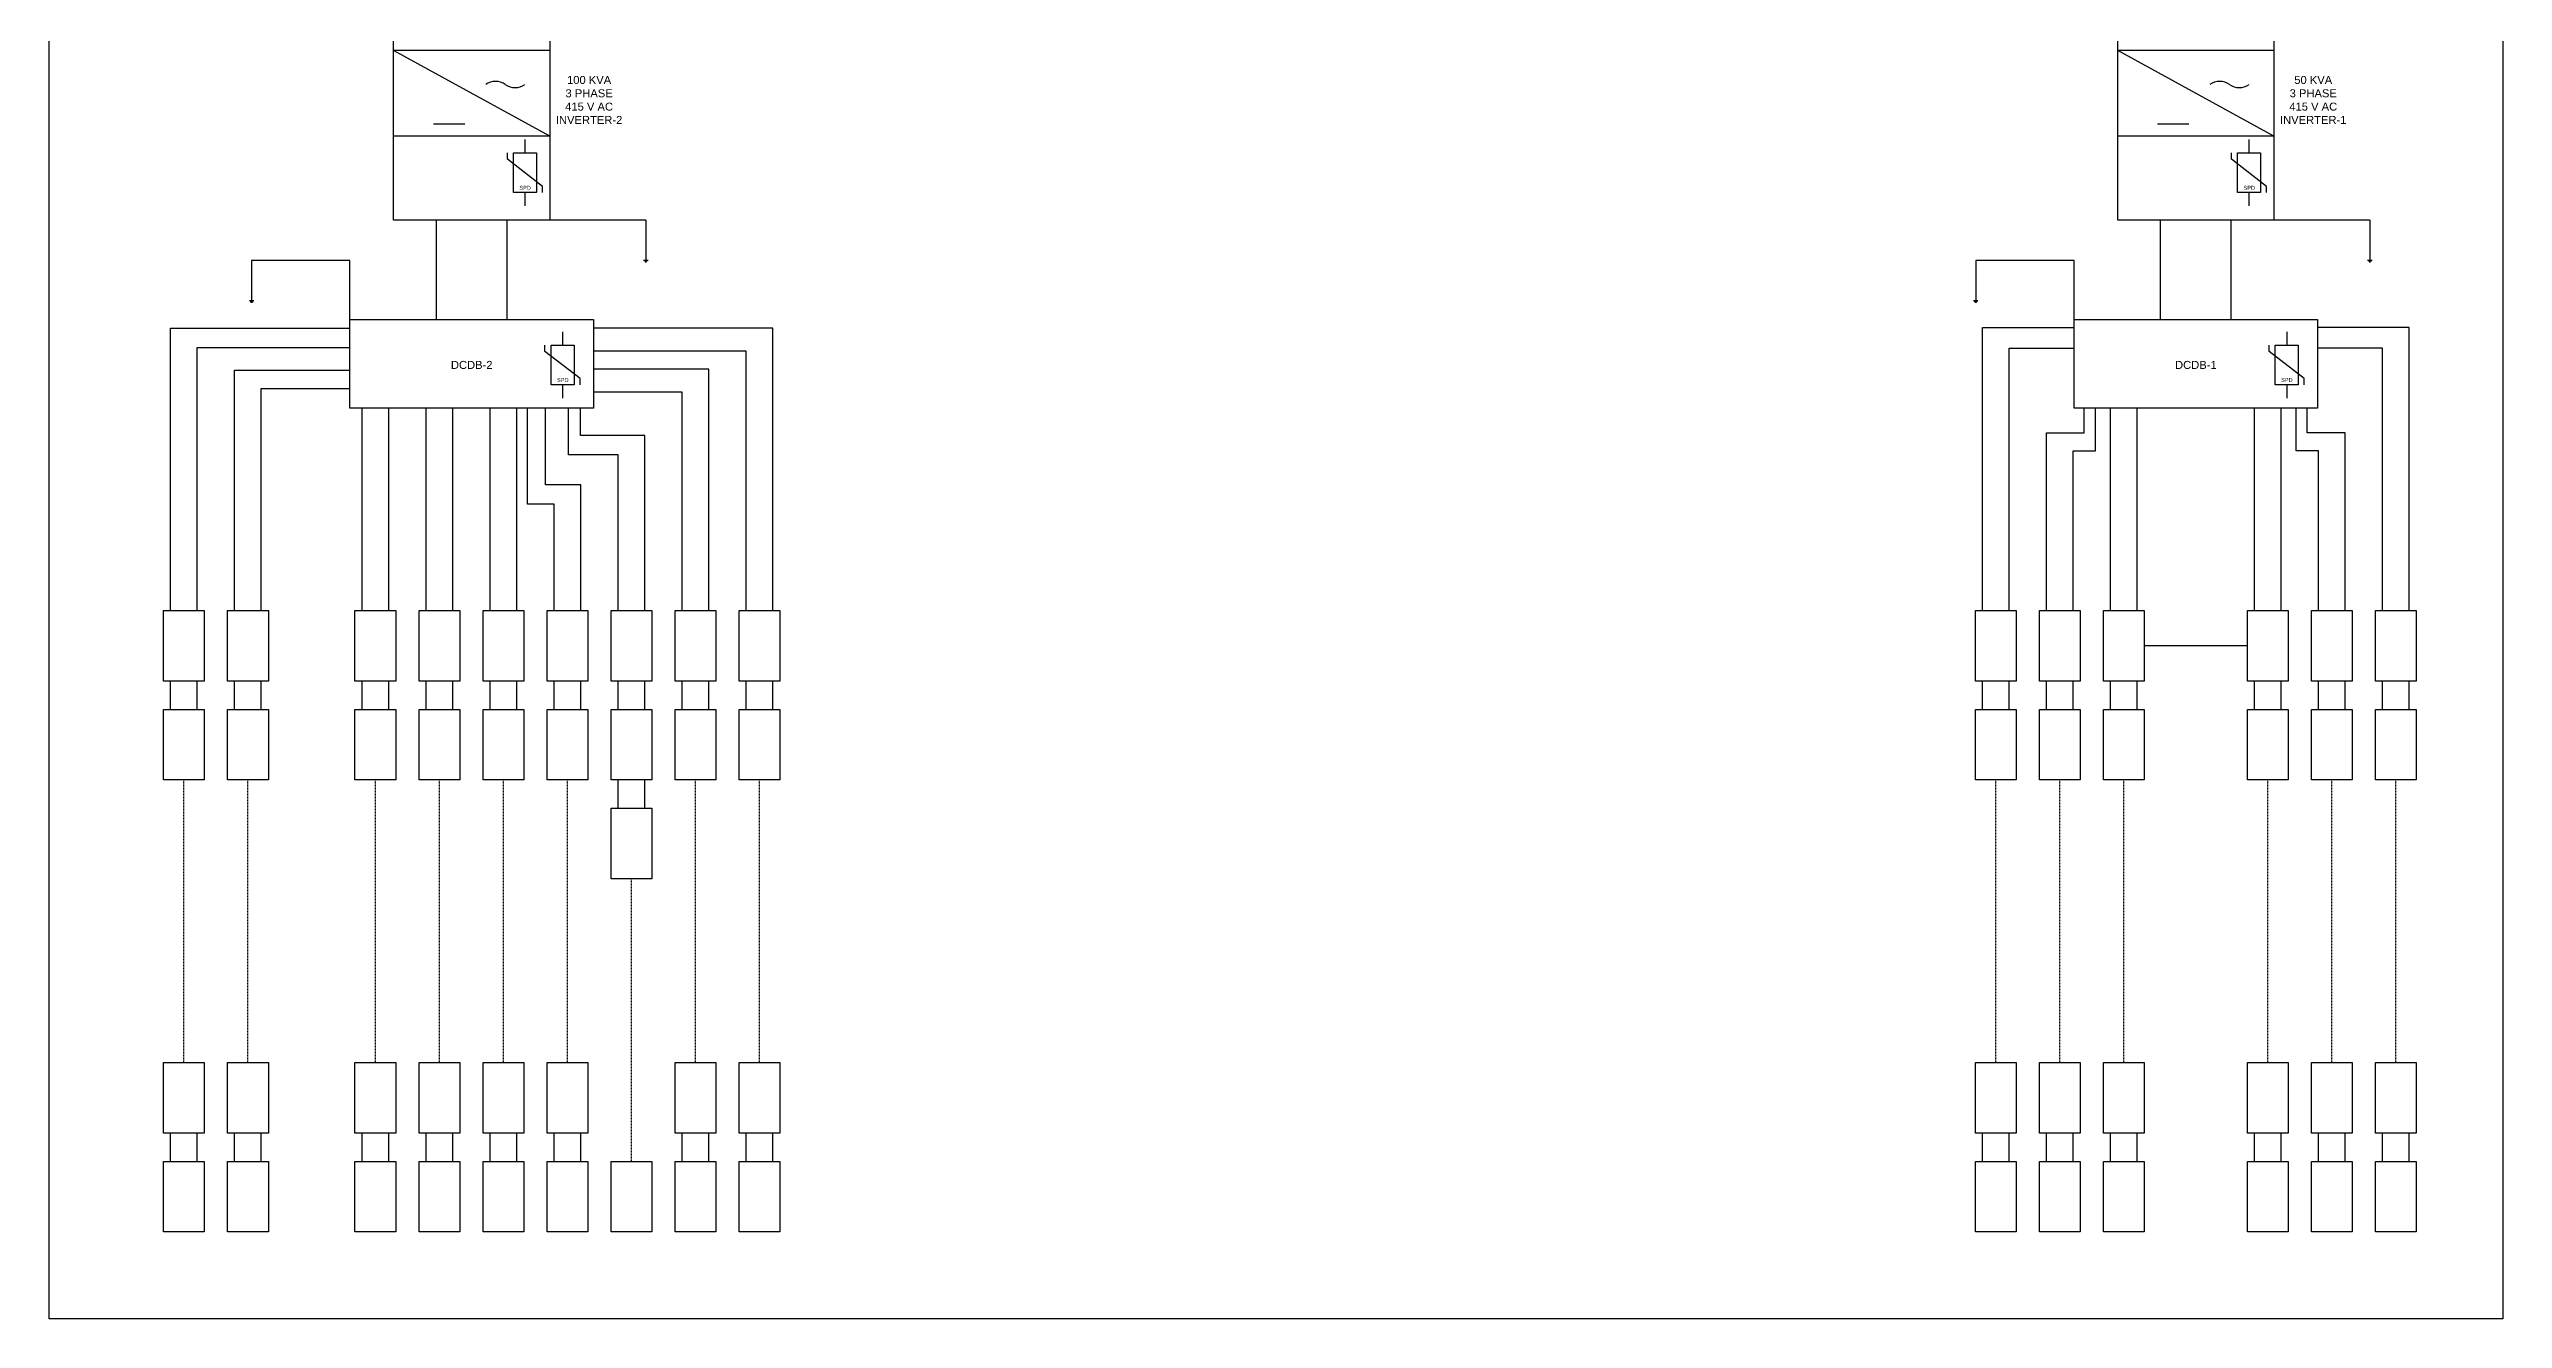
# Model space of a CAD drawing. Header units: inches. Extents: x -137 to 2243, y 16 to 894.
# Drawn here: x 1936.4 to 2243.1, y 442 to 600.7 of the extents above; entities that cross this region are included whole.
import ezdxf

# ---------------------------------------------------------------- set-up
doc = ezdxf.new("R2010")
doc.units = ezdxf.units.IN
doc.header["$MEASUREMENT"] = 0
doc.linetypes.add('DASHED2', pattern=[0.375, 0.25, -0.125])
doc.styles.get("Standard").update_dxf_attribs({"font": 'arial.ttf'})

msp = doc.modelspace()

# ---------------------------------------------------------------- linework, layer by layer
for p, q in [((1999, 600.54), (1979.47, 600.54)), ((1999, 589.83), (1979.47, 600.54)), ((2214.48, 600.54), (2194.95, 600.54)), ((2214.48, 589.83), (2194.95, 600.54)), ((1999, 589.83), (1979.47, 589.83)), ((1988.38, 591.35), (1984.45, 591.35)), ((1995.89, 589.41), (1995.89, 587.76)), ((2214.48, 589.83), (2194.95, 589.83)), ((2203.85, 591.35), (2199.93, 591.35)), ((2211.36, 589.41), (2211.36, 587.76)), ((1993.69, 586.96), (1993.69, 587.76)), ((1998.08, 583.56), (1993.69, 586.96)), ((2209.17, 586.96), (2209.17, 587.76)), ((2213.56, 583.56), (2209.17, 586.96)), ((1995.89, 582.77), (1995.89, 581.11)), ((1998.08, 582.77), (1998.08, 583.56)), ((2211.36, 582.77), (2211.36, 581.11)), ((2213.56, 582.77), (2213.56, 583.56)), ((2011, 579.33), (1999, 579.33)), ((2011, 579.33), (2011, 574.33)), ((2226.48, 579.33), (2214.48, 579.33)), ((2226.48, 579.33), (2226.48, 574.33)), ((1974.02, 574.28), (1961.73, 574.28)), ((1961.73, 574.28), (1961.73, 569.28)), ((1974.02, 566.9), (1974.02, 574.28)), ((2010.72, 574.33), (2011.28, 574.33)), ((2010.82, 574.23), (2011.18, 574.23)), ((2010.92, 574.13), (2011.08, 574.13)), ((2189.49, 574.28), (2177.21, 574.28)), ((2177.21, 574.28), (2177.21, 569.28)), ((2189.49, 566.9), (2189.49, 574.28)), ((2226.19, 574.33), (2226.76, 574.33)), ((2226.29, 574.23), (2226.66, 574.23)), ((2226.39, 574.13), (2226.56, 574.13)), ((1961.45, 569.28), (1962.02, 569.28)), ((1961.55, 569.18), (1961.92, 569.18)), ((1961.65, 569.08), (1961.82, 569.08)), ((2176.92, 569.28), (2177.49, 569.28)), ((2177.02, 569.18), (2177.39, 569.18)), ((2177.12, 569.08), (2177.29, 569.08)), ((2000.59, 565.38), (2000.59, 563.72)), ((2216.07, 565.38), (2216.07, 563.72)), ((1998.39, 562.93), (1998.39, 563.72)), ((2002.79, 559.53), (1998.39, 562.93)), ((2213.87, 562.93), (2213.87, 563.72)), ((2218.27, 559.53), (2213.87, 562.93)), ((2000.59, 558.74), (2000.59, 557.08)), ((2002.79, 558.74), (2002.79, 559.53)), ((2216.07, 558.74), (2216.07, 557.08)), ((2218.27, 558.74), (2218.27, 559.53)), ((2211.16, 526.12), (2198.27, 526.12)), ((1999.54, 461.67), (1999.54, 465.2))]:
    msp.add_line(p, q)
at = {"color": 18, "true_color": 0x000000}
for p, q in [((1984.82, 566.9), (1984.82, 579.33)), ((2200.3, 566.9), (2200.3, 579.33)), ((1951.61, 534.07), (1951.61, 565.84)), ((1951.61, 565.84), (1974.02, 565.84)), ((2178.06, 534.07), (2178.06, 565.9)), ((2178.06, 565.9), (2189.49, 565.9)), ((2023.54, 562.97), (2004.45, 562.97)), ((2023.54, 534.07), (2023.54, 562.97)), ((2228.05, 563.31), (2219.93, 563.31)), ((2228.05, 534.07), (2228.05, 563.31)), ((1959.61, 534.07), (1959.61, 560.56)), ((1959.61, 560.56), (1974.02, 560.56)), ((1975.54, 534.07), (1975.54, 555.82)), ((1983.54, 534.07), (1983.54, 555.82)), ((1991.54, 534.07), (1991.54, 555.82)), ((1996.21, 543.81), (1996.21, 555.82)), ((2001.34, 550), (2001.34, 555.82)), ((2015.54, 557.84), (2004.45, 557.84)), ((2015.54, 534.07), (2015.54, 557.84)), ((2190.77, 552.75), (2190.77, 555.82)), ((2194.06, 534.07), (2194.06, 555.82)), ((2212.05, 534.07), (2212.05, 555.82)), ((2217.26, 550.5), (2217.26, 555.82)), ((2186.06, 534.07), (2186.06, 552.75)), ((2186.06, 552.75), (2190.77, 552.75)), ((2007.54, 550), (2001.34, 550)), ((2007.54, 534.07), (2007.54, 550)), ((2220.05, 550.5), (2217.26, 550.5)), ((2220.05, 534.07), (2220.05, 550.5)), ((1999.54, 543.81), (1996.21, 543.81)), ((1999.54, 534.07), (1999.54, 543.81)), ((1951.61, 530.53), (1951.61, 534.07)), ((1959.61, 530.53), (1959.61, 534.07)), ((1975.54, 530.53), (1975.54, 534.07)), ((1983.54, 530.53), (1983.54, 534.07)), ((1991.54, 530.53), (1991.54, 534.07)), ((1999.54, 530.53), (1999.54, 534.07)), ((2007.54, 530.53), (2007.54, 534.07)), ((2015.54, 530.53), (2015.54, 534.07)), ((2023.54, 530.53), (2023.54, 534.07)), ((2178.06, 530.53), (2178.06, 534.07)), ((2186.06, 530.53), (2186.06, 534.07)), ((2194.06, 530.53), (2194.06, 534.07)), ((2212.05, 530.53), (2212.05, 534.07)), ((2220.05, 530.53), (2220.05, 534.07)), ((2228.05, 530.53), (2228.05, 534.07)), ((1951.61, 518.17), (1951.61, 521.71)), ((1959.61, 518.17), (1959.61, 521.71)), ((1975.54, 518.17), (1975.54, 521.71)), ((1983.54, 518.17), (1983.54, 521.71)), ((1991.54, 518.17), (1991.54, 521.71)), ((1999.54, 518.17), (1999.54, 521.71)), ((2007.54, 518.17), (2007.54, 521.71)), ((2015.54, 518.17), (2015.54, 521.71)), ((2023.54, 518.17), (2023.54, 521.71)), ((2178.06, 518.17), (2178.06, 521.71)), ((2186.06, 518.17), (2186.06, 521.71)), ((2194.06, 518.17), (2194.06, 521.71)), ((2212.05, 518.17), (2212.05, 521.71)), ((2220.05, 518.17), (2220.05, 521.71)), ((2228.05, 518.17), (2228.05, 521.71)), ((2007.54, 505.81), (2007.54, 509.35)), ((1951.61, 461.67), (1951.61, 465.2)), ((1959.61, 461.67), (1959.61, 465.2)), ((1975.54, 461.67), (1975.54, 465.2)), ((1983.54, 461.67), (1983.54, 465.2)), ((1991.54, 461.67), (1991.54, 465.2)), ((2015.54, 461.67), (2015.54, 465.2)), ((2023.54, 461.67), (2023.54, 465.2)), ((2178.06, 461.67), (2178.06, 465.2)), ((2186.06, 461.67), (2186.06, 465.2)), ((2194.06, 461.67), (2194.06, 465.2)), ((2212.05, 461.67), (2212.05, 465.2)), ((2220.05, 461.67), (2220.05, 465.2)), ((2228.05, 461.67), (2228.05, 465.2))]:
    msp.add_line(p, q, dxfattribs=at)
at = {"color": 1}
for p, q in [((1993.65, 566.9), (1993.65, 579.33)), ((2209.13, 566.9), (2209.13, 579.33)), ((2026.86, 565.84), (2004.45, 565.84)), ((2026.86, 534.07), (2026.86, 565.84)), ((2231.37, 565.9), (2219.93, 565.9)), ((2231.37, 534.07), (2231.37, 565.9)), ((1954.93, 534.07), (1954.93, 563.42)), ((1954.93, 563.42), (1974.02, 563.42)), ((2181.38, 534.07), (2181.38, 563.31)), ((2181.38, 563.31), (2189.49, 563.31)), ((1962.93, 534.07), (1962.93, 558.3)), ((1962.93, 558.3), (1974.02, 558.3)), ((2018.86, 560.71), (2004.45, 560.71)), ((2018.86, 534.07), (2018.86, 560.71)), ((1978.86, 534.07), (1978.86, 555.82)), ((1986.86, 534.07), (1986.86, 555.82)), ((1994.86, 534.07), (1994.86, 555.82)), ((1998.47, 546.23), (1998.47, 555.82)), ((2002.85, 552.41), (2002.85, 555.82)), ((2192.16, 550.5), (2192.16, 555.82)), ((2197.38, 534.07), (2197.38, 555.82)), ((2215.37, 534.07), (2215.37, 555.82)), ((2218.65, 552.75), (2218.65, 555.82)), ((2010.86, 552.41), (2002.85, 552.41)), ((2010.86, 534.07), (2010.86, 552.41)), ((2223.37, 552.75), (2218.65, 552.75)), ((2223.37, 534.07), (2223.37, 552.75)), ((2189.38, 534.07), (2189.38, 550.5)), ((2189.38, 550.5), (2192.16, 550.5)), ((2002.86, 546.23), (1998.47, 546.23)), ((2002.86, 534.07), (2002.86, 546.23)), ((1954.93, 530.53), (1954.93, 534.07)), ((1962.93, 530.53), (1962.93, 534.07)), ((1978.86, 530.53), (1978.86, 534.07)), ((1986.86, 530.53), (1986.86, 534.07)), ((1994.86, 530.53), (1994.86, 534.07)), ((2002.86, 530.53), (2002.86, 534.07)), ((2010.86, 530.53), (2010.86, 534.07)), ((2018.86, 530.53), (2018.86, 534.07)), ((2026.86, 530.53), (2026.86, 534.07)), ((2181.38, 530.53), (2181.38, 534.07)), ((2189.38, 530.53), (2189.38, 534.07)), ((2197.38, 530.53), (2197.38, 534.07)), ((2215.37, 530.53), (2215.37, 534.07)), ((2223.37, 530.53), (2223.37, 534.07)), ((2231.37, 530.53), (2231.37, 534.07)), ((1954.93, 518.17), (1954.93, 521.71)), ((1962.93, 518.17), (1962.93, 521.71)), ((1978.86, 518.17), (1978.86, 521.71)), ((1986.86, 518.17), (1986.86, 521.71)), ((1994.86, 518.17), (1994.86, 521.71)), ((2002.86, 518.17), (2002.86, 521.71)), ((2010.86, 518.17), (2010.86, 521.71)), ((2018.86, 518.17), (2018.86, 521.71)), ((2026.86, 518.17), (2026.86, 521.71)), ((2181.38, 518.17), (2181.38, 521.71)), ((2189.38, 518.17), (2189.38, 521.71)), ((2197.38, 518.17), (2197.38, 521.71)), ((2215.37, 518.17), (2215.37, 521.71)), ((2223.37, 518.17), (2223.37, 521.71)), ((2231.37, 518.17), (2231.37, 521.71)), ((2010.86, 505.81), (2010.86, 509.35)), ((1954.93, 461.67), (1954.93, 465.2)), ((1962.93, 461.67), (1962.93, 465.2)), ((1978.86, 461.67), (1978.86, 465.2)), ((1986.86, 461.67), (1986.86, 465.2)), ((1994.86, 461.67), (1994.86, 465.2)), ((2002.86, 461.67), (2002.86, 465.2)), ((2018.86, 461.67), (2018.86, 465.2)), ((2026.86, 461.67), (2026.86, 465.2)), ((2181.38, 461.67), (2181.38, 465.2)), ((2189.38, 461.67), (2189.38, 465.2)), ((2197.38, 461.67), (2197.38, 465.2)), ((2215.37, 461.67), (2215.37, 465.2)), ((2223.37, 461.67), (2223.37, 465.2)), ((2231.37, 461.67), (2231.37, 465.2))]:
    msp.add_line(p, q, dxfattribs=at)
at = {"linetype": 'DASHED2'}
for p, q in [((1953.27, 474.03), (1953.27, 509.35)), ((1961.27, 474.03), (1961.27, 509.35)), ((1977.2, 474.03), (1977.2, 509.35)), ((1985.2, 474.03), (1985.2, 509.35)), ((1993.2, 474.03), (1993.2, 509.35)), ((2001.2, 474.03), (2001.2, 509.35)), ((2017.2, 474.03), (2017.2, 509.35)), ((2025.2, 474.03), (2025.2, 509.35)), ((2179.72, 474.03), (2179.72, 509.35)), ((2187.72, 474.03), (2187.72, 509.35)), ((2195.72, 474.03), (2195.72, 509.35)), ((2213.71, 474.03), (2213.71, 509.35)), ((2221.71, 474.03), (2221.71, 509.35)), ((2229.71, 474.03), (2229.71, 509.35)), ((2009.2, 461.67), (2009.2, 496.99))]:
    msp.add_line(p, q, dxfattribs=at)
for points in [[(1936.42, 682.62), (2243.1, 682.62), (2243.1, 441.97), (1936.42, 441.97)], [(1999, 579.33), (1979.47, 579.33), (1979.47, 610.53), (1999, 610.53)], [(2214.48, 579.33), (2194.95, 579.33), (2194.95, 610.53), (2214.48, 610.53)], [(1997.33, 582.77), (1994.45, 582.77), (1994.45, 587.76), (1997.33, 587.76)], [(2212.8, 582.77), (2209.92, 582.77), (2209.92, 587.76), (2212.8, 587.76)], [(2004.45, 555.82), (1974.02, 555.82), (1974.02, 566.9), (2004.45, 566.9)], [(2219.93, 555.82), (2189.49, 555.82), (2189.49, 566.9), (2219.93, 566.9)], [(2002.03, 558.74), (1999.15, 558.74), (1999.15, 563.72), (2002.03, 563.72)], [(2217.51, 558.74), (2214.63, 558.74), (2214.63, 563.72), (2217.51, 563.72)], [(1955.82, 521.71), (1950.72, 521.71), (1950.72, 530.53), (1955.82, 530.53)], [(1963.82, 521.71), (1958.72, 521.71), (1958.72, 530.53), (1963.82, 530.53)], [(1979.75, 521.71), (1974.65, 521.71), (1974.65, 530.53), (1979.75, 530.53)], [(1987.75, 521.71), (1982.65, 521.71), (1982.65, 530.53), (1987.75, 530.53)], [(1995.75, 521.71), (1990.65, 521.71), (1990.65, 530.53), (1995.75, 530.53)], [(2003.75, 521.71), (1998.65, 521.71), (1998.65, 530.53), (2003.75, 530.53)], [(2011.75, 521.71), (2006.65, 521.71), (2006.65, 530.53), (2011.75, 530.53)], [(2019.75, 521.71), (2014.65, 521.71), (2014.65, 530.53), (2019.75, 530.53)], [(2027.75, 521.71), (2022.65, 521.71), (2022.65, 530.53), (2027.75, 530.53)], [(2182.27, 521.71), (2177.17, 521.71), (2177.17, 530.53), (2182.27, 530.53)], [(2190.27, 521.71), (2185.17, 521.71), (2185.17, 530.53), (2190.27, 530.53)], [(2198.27, 521.71), (2193.17, 521.71), (2193.17, 530.53), (2198.27, 530.53)], [(2216.26, 521.71), (2211.16, 521.71), (2211.16, 530.53), (2216.26, 530.53)], [(2224.26, 521.71), (2219.16, 521.71), (2219.16, 530.53), (2224.26, 530.53)], [(2232.26, 521.71), (2227.16, 521.71), (2227.16, 530.53), (2232.26, 530.53)], [(1955.82, 509.35), (1950.72, 509.35), (1950.72, 518.17), (1955.82, 518.17)], [(1963.82, 509.35), (1958.72, 509.35), (1958.72, 518.17), (1963.82, 518.17)], [(1979.75, 509.35), (1974.65, 509.35), (1974.65, 518.17), (1979.75, 518.17)], [(1987.75, 509.35), (1982.65, 509.35), (1982.65, 518.17), (1987.75, 518.17)], [(1995.75, 509.35), (1990.65, 509.35), (1990.65, 518.17), (1995.75, 518.17)], [(2003.75, 509.35), (1998.65, 509.35), (1998.65, 518.17), (2003.75, 518.17)], [(2011.75, 509.35), (2006.65, 509.35), (2006.65, 518.17), (2011.75, 518.17)], [(2019.75, 509.35), (2014.65, 509.35), (2014.65, 518.17), (2019.75, 518.17)], [(2027.75, 509.35), (2022.65, 509.35), (2022.65, 518.17), (2027.75, 518.17)], [(2182.27, 509.35), (2177.17, 509.35), (2177.17, 518.17), (2182.27, 518.17)], [(2190.27, 509.35), (2185.17, 509.35), (2185.17, 518.17), (2190.27, 518.17)], [(2198.27, 509.35), (2193.17, 509.35), (2193.17, 518.17), (2198.27, 518.17)], [(2216.26, 509.35), (2211.16, 509.35), (2211.16, 518.17), (2216.26, 518.17)], [(2224.26, 509.35), (2219.16, 509.35), (2219.16, 518.17), (2224.26, 518.17)], [(2232.26, 509.35), (2227.16, 509.35), (2227.16, 518.17), (2232.26, 518.17)], [(2011.75, 496.99), (2006.65, 496.99), (2006.65, 505.81), (2011.75, 505.81)], [(1955.82, 465.2), (1950.72, 465.2), (1950.72, 474.03), (1955.82, 474.03)], [(1963.82, 465.2), (1958.72, 465.2), (1958.72, 474.03), (1963.82, 474.03)], [(1979.75, 465.2), (1974.65, 465.2), (1974.65, 474.03), (1979.75, 474.03)], [(1987.75, 465.2), (1982.65, 465.2), (1982.65, 474.03), (1987.75, 474.03)], [(1995.75, 465.2), (1990.65, 465.2), (1990.65, 474.03), (1995.75, 474.03)], [(2003.75, 465.2), (1998.65, 465.2), (1998.65, 474.03), (2003.75, 474.03)], [(2019.75, 465.2), (2014.65, 465.2), (2014.65, 474.03), (2019.75, 474.03)], [(2027.75, 465.2), (2022.65, 465.2), (2022.65, 474.03), (2027.75, 474.03)], [(2182.27, 465.2), (2177.17, 465.2), (2177.17, 474.03), (2182.27, 474.03)], [(2190.27, 465.2), (2185.17, 465.2), (2185.17, 474.03), (2190.27, 474.03)], [(2198.27, 465.2), (2193.17, 465.2), (2193.17, 474.03), (2198.27, 474.03)], [(2216.26, 465.2), (2211.16, 465.2), (2211.16, 474.03), (2216.26, 474.03)], [(2224.26, 465.2), (2219.16, 465.2), (2219.16, 474.03), (2224.26, 474.03)], [(2232.26, 465.2), (2227.16, 465.2), (2227.16, 474.03), (2232.26, 474.03)], [(1955.82, 452.84), (1950.72, 452.84), (1950.72, 461.67), (1955.82, 461.67)], [(1963.82, 452.84), (1958.72, 452.84), (1958.72, 461.67), (1963.82, 461.67)], [(1979.75, 452.84), (1974.65, 452.84), (1974.65, 461.67), (1979.75, 461.67)], [(1987.75, 452.84), (1982.65, 452.84), (1982.65, 461.67), (1987.75, 461.67)], [(1995.75, 452.84), (1990.65, 452.84), (1990.65, 461.67), (1995.75, 461.67)], [(2003.75, 452.84), (1998.65, 452.84), (1998.65, 461.67), (2003.75, 461.67)], [(2011.75, 452.84), (2006.65, 452.84), (2006.65, 461.67), (2011.75, 461.67)], [(2019.75, 452.84), (2014.65, 452.84), (2014.65, 461.67), (2019.75, 461.67)], [(2027.75, 452.84), (2022.65, 452.84), (2022.65, 461.67), (2027.75, 461.67)], [(2182.27, 452.84), (2177.17, 452.84), (2177.17, 461.67), (2182.27, 461.67)], [(2190.27, 452.84), (2185.17, 452.84), (2185.17, 461.67), (2190.27, 461.67)], [(2198.27, 452.84), (2193.17, 452.84), (2193.17, 461.67), (2198.27, 461.67)], [(2216.26, 452.84), (2211.16, 452.84), (2211.16, 461.67), (2216.26, 461.67)], [(2224.26, 452.84), (2219.16, 452.84), (2219.16, 461.67), (2224.26, 461.67)], [(2232.26, 452.84), (2227.16, 452.84), (2227.16, 461.67), (2232.26, 461.67)]]:
    msp.add_lwpolyline(points, close=True)
for centre, start, end in [((1992.21, 594.54), 55, 125), ((1994.66, 598.04), 235, 305), ((2207.69, 594.54), 55, 125), ((2210.14, 598.04), 235, 305)]:
    msp.add_arc(centre, 2.14, start, end)

# ---------------------------------------------------------------- texts
at = {"attachment_point": 9}
for s, width, gutter_width, heights, insert, char_height in [('\\pxqc;100 KVA \\P3 PHASE \\P415 V AC\\PINVERTER-2', 8.0424, 1.73, [8.38], (2007.93, 591.36), 1), ('\\pxqc;50 KVA \\P3 PHASE \\P415 V AC\\PINVERTER-1', 8.0424, 1.73, [8.38], (2223.41, 591.36), 1), ('\\pxqc;SPD', 3.6036, 1, [0.2], (1997.71, 583.12), 0.5), ('\\pxqc;SPD', 3.6036, 1, [0.2], (2213.19, 583.12), 0.5), ('\\pxqc;DCDB-2', 3.6036, 1, [0.2], (1991.04, 560.72), 1), ('\\pxqc;DCDB-1', 3.6036, 1, [0.2], (2206.52, 560.72), 1), ('\\pxqc;SPD', 3.6036, 1, [0.2], (2002.42, 559.09), 0.5), ('\\pxqc;SPD', 3.6036, 1, [0.2], (2217.89, 559.09), 0.5)]:
    msp.add_mtext_dynamic_manual_height_columns(s, width=width, gutter_width=gutter_width, heights=heights, dxfattribs=dict(at, insert=insert, char_height=char_height))

doc.saveas('drawing.dxf')
